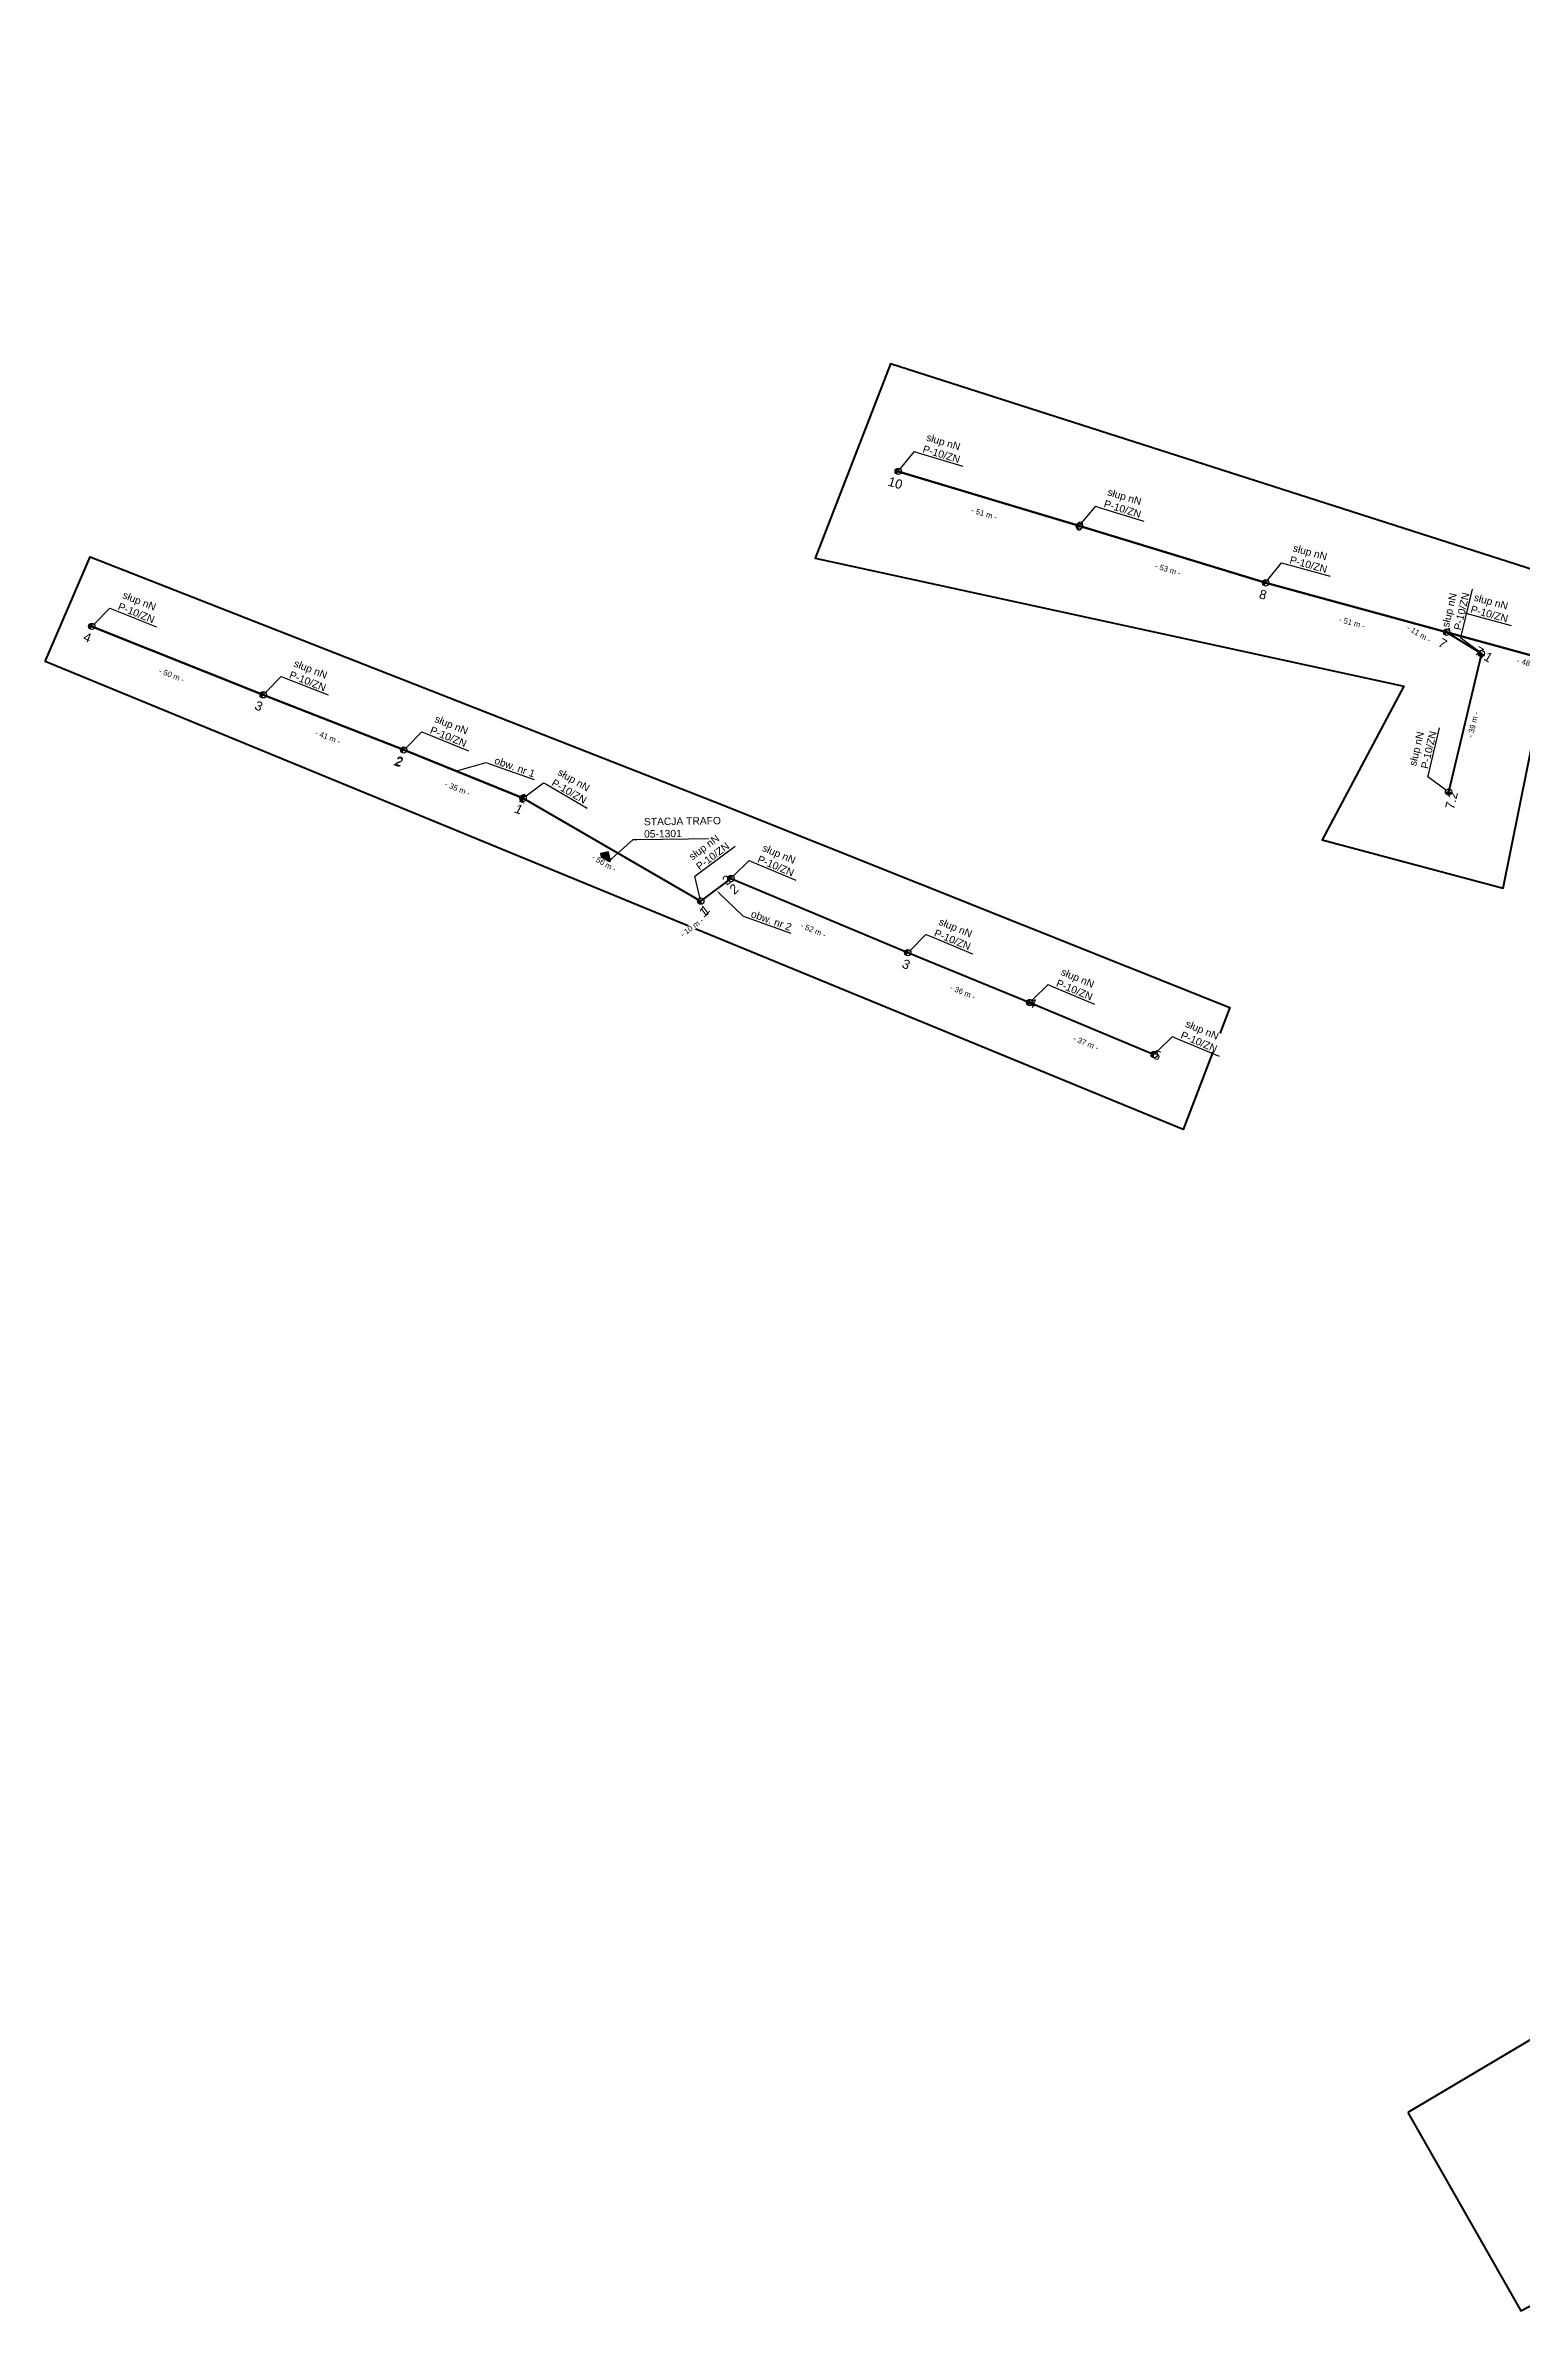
# Model space of a CAD drawing. Header units: metres. Extents: x 7531723 to 15066081, y 5784574 to 11569750.
# Drawn here: x 7533693 to 7534095, y 5784790 to 5785406 of the extents above; entities that cross this region are included whole.
import ezdxf
from ezdxf import colors
from ezdxf.entities.mleader import LeaderData, LeaderLine
from ezdxf.enums import TextEntityAlignment as Align
from ezdxf.math import Vec2, Vec3

# ---------------------------------------------------------------- set-up
doc = ezdxf.new("R2010")
doc.units = ezdxf.units.M
for name, color, linetype, lineweight in [('!tele', 30, 'Continuous', 40), ('!trafo', 6, 'Continuous', 50), ('_MM LINIA Sn', 40, 'Continuous', 30), ('_numery', 7, 'Continuous', 40)]:
    doc.layers.add(name, color=color, linetype=linetype, lineweight=lineweight)
for name, color, linetype in [('!wymiary', 7, 'Continuous'), ('_MM opisy', 7, 'Continuous'), ('_MM slupy', 5, 'Continuous'), ('_mm trafo', 3, 'Continuous'), ('_numery_05-0244_1', 7, 'Continuous'), ('_numery_05-1301_1', 7, 'Continuous'), ('_numery_05-1301_2', 7, 'Continuous')]:
    doc.layers.add(name, color=color, linetype=linetype)
for name, color, linetype, lineweight, plot in [('_arkusze model', 7, 'Continuous', 50, False), ('_kontrola_05-0244_1', 1, 'Continuous', 50, False), ('_kontrola_05-1301_1', 250, 'Continuous', 50, False), ('_kontrola_05-1301_2', 170, 'Continuous', 50, False)]:
    doc.layers.add(name, color=color, linetype=linetype, lineweight=lineweight, plot=plot)
doc.layers.get('0').off()
doc.styles.get("Standard").update_dxf_attribs({"font": 'arial.ttf'})
doc.dimstyles.new('opis linie', dxfattribs={"dimtxt": 1.5, "dimasz": 2.5, "dimexe": 1.25, "dimexo": 0.625, "dimgap": 2.5, "dimtad": 4, "dimdec": 0, "dimtxsty": 'Standard', "dimcen": 2.5, "dimse1": 1, "dimse2": 1, "dimsd1": 1, "dimsd2": 1, "dimclrt": 256, "dimazin": 3, "dimtfac": 1, "dimtdec": 0, "dimtmove": 0, "dimatfit": 3, "dimtfill": 1})

# ---------------------------------------------------------------- blocks, each defined once
blk = doc.blocks.new('trafo')
at = {"layer": '_mm trafo'}
h = blk.add_hatch(color=256, dxfattribs=at)
h.dxf.hatch_style = 1
h.paths.add_polyline_path([(-1.15, 1.02), (-0.52, -1.51), (1.64, -0.96), (1.01, 1.59)])
at = {"layer": '_MM LINIA Sn', "color": 2, "lineweight": 60}
for p, q in [((0.58, 0.02), (-0.43, 0.9)), ((-0.32, -0.23), (0.58, 0.02)), ((0.58, -0.92), (-0.32, -0.23)), ((0.55, -0.72), (0.41, -0.9)), ((0.41, -0.9), (0.58, -0.92)), ((0.58, -0.92), (0.55, -0.72))]:
    blk.add_line(p, q, dxfattribs=at)
at = {"layer": '_mm trafo', "flags": 128}
blk.add_lwpolyline([(-0.52, -1.52), (1.64, -0.96), (0.98, 1.58), (-1.17, 0.99), (-0.52, -1.52)], close=True, dxfattribs=at)
blk = doc.blocks.new('ZN')
at = {"layer": '_MM slupy', "transparency": 33554687}
h = blk.add_hatch(color=256, dxfattribs=at)
h.dxf.hatch_style = 1
h.paths.add_polyline_path([(0, -0.86), (0, 0.86, 1)])
at = {"layer": '_MM slupy'}
blk.add_circle((0, 0), 0.857, dxfattribs=at)
blk = doc.blocks.new('*D44')
at = {"layer": 'Defpoints', "color": 0}
for p in [(7534073.99, 5785246.16), (7534120.54, 5785233.4), (7534120.81, 5785234.37)]:
    blk.add_point(p, dxfattribs=at)
at = {"layer": '!wymiary', "insert": (7534096.67, 5785237.6), "char_height": 1.5, "attachment_point": 5, "rotation": 344.67419, "bg_fill": 3, "box_fill_scale": 1.1, "bg_fill_color": 9, "bg_fill_true_color": 13158600, "bg_fill_transparency": 0}
blk.add_mtext('\\A1;- 48 m -', dxfattribs=at)
blk = doc.blocks.new('*D80')
at = {"layer": 'Defpoints', "color": 0}
for p in [(7533924.87, 5785289.88), (7533974.11, 5785275.03), (7533973.82, 5785274.07)]:
    blk.add_point(p, dxfattribs=at)
at = {"layer": '!wymiary', "insert": (7533948.26, 5785278.37), "char_height": 1.5, "attachment_point": 5, "rotation": 343.21688, "bg_fill": 3, "box_fill_scale": 1.1, "bg_fill_color": 9, "bg_fill_true_color": 13158600, "bg_fill_transparency": 0}
blk.add_mtext('\\A1;- 51 m -', dxfattribs=at)
blk = doc.blocks.new('*D81')
at = {"layer": 'Defpoints', "color": 0}
for p in [(7533974.11, 5785275.03), (7534024.52, 5785258.6), (7534024.81, 5785259.56)]:
    blk.add_point(p, dxfattribs=at)
at = {"layer": '!wymiary', "insert": (7533998.22, 5785263.22), "char_height": 1.5, "attachment_point": 5, "rotation": 343.03117, "bg_fill": 3, "box_fill_scale": 1.1, "bg_fill_color": 9, "bg_fill_true_color": 13158600, "bg_fill_transparency": 0}
blk.add_mtext('\\A1;- 53 m -', dxfattribs=at)
blk = doc.blocks.new('*D82')
at = {"layer": 'Defpoints', "color": 0}
for p in [(7534024.81, 5785259.56), (7534073.73, 5785245.2), (7534073.99, 5785246.16)]:
    blk.add_point(p, dxfattribs=at)
at = {"layer": '!wymiary', "insert": (7534048.28, 5785248.74), "char_height": 1.5, "attachment_point": 5, "rotation": 344.75701, "bg_fill": 3, "box_fill_scale": 1.1, "bg_fill_color": 9, "bg_fill_true_color": 13158600, "bg_fill_transparency": 0}
blk.add_mtext('\\A1;- 51 m -', dxfattribs=at)
blk = doc.blocks.new('*D83')
at = {"layer": 'Defpoints', "color": 0}
for p in [(7534073.99, 5785246.16), (7534082.94, 5785239.53), (7534083.46, 5785240.38)]:
    blk.add_point(p, dxfattribs=at)
at = {"layer": '!wymiary', "insert": (7534066.46, 5785245.77), "char_height": 1.5, "attachment_point": 5, "rotation": 328.60472, "bg_fill": 3, "box_fill_scale": 1.1, "bg_fill_color": 9, "bg_fill_true_color": 13158600, "bg_fill_transparency": 0}
blk.add_mtext('\\A1;- 11 m -', dxfattribs=at)
blk = doc.blocks.new('*D84')
at = {"layer": 'Defpoints', "color": 0}
for p in [(7534083.46, 5785240.38), (7534073.55, 5785202.94), (7534074.53, 5785202.71)]:
    blk.add_point(p, dxfattribs=at)
at = {"layer": '!wymiary', "insert": (7534081.2, 5785221.02), "char_height": 1.5, "attachment_point": 5, "rotation": 76.6644, "bg_fill": 3, "box_fill_scale": 1.1, "bg_fill_color": 9, "bg_fill_true_color": 13158600, "bg_fill_transparency": 0}
blk.add_mtext('\\A1;- 39 m -', dxfattribs=at)
blk = doc.blocks.new('*D85')
at = {"layer": 'Defpoints', "color": 0}
for p in [(7533705.59, 5785247.75), (7533751.83, 5785228.2), (7533752.2, 5785229.13)]:
    blk.add_point(p, dxfattribs=at)
at = {"layer": '!wymiary', "insert": (7533727.31, 5785234.48), "char_height": 1.5, "attachment_point": 5, "rotation": 338.22403, "bg_fill": 3, "box_fill_scale": 1.1, "bg_fill_color": 9, "bg_fill_true_color": 13158600, "bg_fill_transparency": 0}
blk.add_mtext('\\A1;- 50 m -', dxfattribs=at)
blk = doc.blocks.new('*D86')
at = {"layer": 'Defpoints', "color": 0}
for p in [(7533752.2, 5785229.13), (7533790.05, 5785213.21), (7533790.42, 5785214.14)]:
    blk.add_point(p, dxfattribs=at)
at = {"layer": '!wymiary', "insert": (7533769.76, 5785217.68), "char_height": 1.5, "attachment_point": 5, "rotation": 338.58474, "bg_fill": 3, "box_fill_scale": 1.1, "bg_fill_color": 9, "bg_fill_true_color": 13158600, "bg_fill_transparency": 0}
blk.add_mtext('\\A1;- 41 m -', dxfattribs=at)
blk = doc.blocks.new('*D87')
at = {"layer": 'Defpoints', "color": 0}
for p in [(7533790.42, 5785214.14), (7533822.88, 5785201.03), (7533822.51, 5785200.1)]:
    blk.add_point(p, dxfattribs=at)
at = {"layer": '!wymiary', "insert": (7533805.05, 5785203.63), "char_height": 1.5, "attachment_point": 5, "rotation": 338.00712, "bg_fill": 3, "box_fill_scale": 1.1, "bg_fill_color": 9, "bg_fill_true_color": 13158600, "bg_fill_transparency": 0}
blk.add_mtext('\\A1;- 35 m -', dxfattribs=at)
blk = doc.blocks.new('*D88')
at = {"layer": 'Defpoints', "color": 0}
for p in [(7533822.88, 5785201.03), (7533870.69, 5785172.19), (7533871.19, 5785173.06)]:
    blk.add_point(p, dxfattribs=at)
at = {"layer": '!wymiary', "insert": (7533844.9, 5785183.35), "char_height": 1.5, "attachment_point": 5, "rotation": 329.93048, "bg_fill": 3, "box_fill_scale": 1.1, "bg_fill_color": 9, "bg_fill_true_color": 13158600, "bg_fill_transparency": 0}
blk.add_mtext('\\A1;- 56 m -', dxfattribs=at)
blk = doc.blocks.new('*D89')
at = {"layer": 'Defpoints', "color": 0}
for p in [(7533879.41, 5785179.19), (7533880.01, 5785178.39), (7533871.19, 5785173.06)]:
    blk.add_point(p, dxfattribs=at)
at = {"layer": '!wymiary', "insert": (7533868.75, 5785165.92), "char_height": 1.5, "attachment_point": 5, "rotation": 36.71344, "bg_fill": 3, "box_fill_scale": 1.1, "bg_fill_color": 9, "bg_fill_true_color": 13158600, "bg_fill_transparency": 0}
blk.add_mtext('\\A1;- 10 m -', dxfattribs=at)
blk = doc.blocks.new('*D90')
at = {"layer": 'Defpoints', "color": 0}
for p in [(7533879.41, 5785179.19), (7533927.09, 5785158.13), (7533927.48, 5785159.05)]:
    blk.add_point(p, dxfattribs=at)
at = {"layer": '!wymiary', "insert": (7533901.8, 5785165.19), "char_height": 1.5, "attachment_point": 5, "rotation": 337.26766, "bg_fill": 3, "box_fill_scale": 1.1, "bg_fill_color": 9, "bg_fill_true_color": 13158600, "bg_fill_transparency": 0}
blk.add_mtext('\\A1;- 52 m -', dxfattribs=at)
blk = doc.blocks.new('*D91')
at = {"layer": 'Defpoints', "color": 0}
for p in [(7533927.48, 5785159.05), (7533960.64, 5785145.48), (7533960.26, 5785144.55)]:
    blk.add_point(p, dxfattribs=at)
at = {"layer": '!wymiary', "insert": (7533942.44, 5785148.32), "char_height": 1.5, "attachment_point": 5, "rotation": 337.74425, "bg_fill": 3, "box_fill_scale": 1.1, "bg_fill_color": 9, "bg_fill_true_color": 13158600, "bg_fill_transparency": 0}
blk.add_mtext('\\A1;- 36 m -', dxfattribs=at)
blk = doc.blocks.new('*D92')
at = {"layer": 'Defpoints', "color": 0}
for p in [(7533960.64, 5785145.48), (7533994.1, 5785130.43), (7533994.49, 5785131.35)]:
    blk.add_point(p, dxfattribs=at)
at = {"layer": '!wymiary', "insert": (7533975.92, 5785134.48), "char_height": 1.5, "attachment_point": 5, "rotation": 337.34289, "bg_fill": 3, "box_fill_scale": 1.1, "bg_fill_color": 9, "bg_fill_true_color": 13158600, "bg_fill_transparency": 0}
blk.add_mtext('\\A1;- 37 m -', dxfattribs=at)
blk = doc.blocks.new('q')
at = {"layer": '_MM slupy'}
blk.add_blockref('ZN', (0, 0), dxfattribs=at)
at = {"layer": '_MM opisy'}
ml = blk.add_multileader_mtext('Standard', dxfattribs=at)
ml.set_content('\\pxql;słup nN\\PP-10/ZN', color=256)
ml.set_leader_properties()
ml.build(insert=Vec2(0, 0))
ml.multileader.update_dxf_attribs({"has_text_frame": 1, "text_left_attachment_type": 5, "text_right_attachment_type": 5, "dogleg_length": 1, "arrow_head_size": 1})
ctx = ml.context
ctx.base_point, ctx.char_height, ctx.arrow_head_size, ctx.landing_gap_size, ctx.plane_origin = Vec3(3.71, 6.41), 2, 1, 1, Vec3(1.72, -1.42)
ctx.left_attachment, ctx.right_attachment = 5, 5
notes = []
notes.append((ctx, [(0, (1, 1, 0), (2.71, 6.41), (1, 0), 1, [(0, [(0, 0), (2.71, 6.41)], 0, [])])]))
ctx.mtext.insert, ctx.mtext.flow_direction = Vec3(4.71, 12.21), 5
ctx.mtext.has_bg_fill, ctx.mtext.bg_color, ctx.mtext.bg_scale_factor, ctx.mtext.bg_transparency, ctx.mtext.use_window_bg_color = 1, -1023410175, 1, 0, 1
for ctx, leaders in notes:
    for number, flags, end, landing, length, lines in leaders:
        leader = LeaderData()
        leader.index, (leader.has_last_leader_line, leader.has_dogleg_vector, leader.attachment_direction) = number, flags
        leader.last_leader_point, leader.dogleg_vector, leader.dogleg_length = Vec3(end), Vec3(landing), length
        for number, points, colour, breaks in lines:
            line = LeaderLine()
            line.index, line.vertices, line.color, line.breaks = number, Vec3.list(points), colors.encode_raw_color(colour), breaks
            leader.lines.append(line)
        ctx.leaders.append(leader)

msp = doc.modelspace()

# ---------------------------------------------------------------- linework, layer by layer
at = {"layer": '!tele'}
for points in [[(7533924.87, 5785289.88), (7533974.11, 5785275.03), (7534024.81, 5785259.56), (7534073.99, 5785246.16), (7534083.46, 5785240.38), (7534074.53, 5785202.71)], [(7533705.59, 5785247.75), (7533752.2, 5785229.13), (7533790.42, 5785214.14), (7533822.88, 5785201.03), (7533871.19, 5785173.06), (7533879.41, 5785179.19), (7533927.48, 5785159.05), (7533960.64, 5785145.48), (7533994.49, 5785131.35)]]:
    msp.add_lwpolyline(points, dxfattribs=at)
at = {"layer": '!tele', "elevation": 140.78}
msp.add_lwpolyline([(7534073.99, 5785246.16), (7534120.54, 5785233.4), (7534163.79, 5785233.78), (7534189.89, 5785234.01), (7534216.83, 5785233.11), (7534262.27, 5785213.49), (7534307.79, 5785192.51), (7534314.31, 5785182.63), (7534332.43, 5785181.24), (7534352.37, 5785171.93), (7534398.51, 5785150.8), (7534420.71, 5785140.49), (7534443.51, 5785130.22), (7534487.93, 5785108.4), (7534534.1, 5785088.3), (7534578.45, 5785069.17), (7534624.98, 5785049.13), (7534637.37, 5785047.79)], dxfattribs=at)
at = {"layer": '!trafo'}
for points in [[(7534063.44, 5784843.77), (7534094.16, 5784789.89), (7534227.75, 5784859.2), (7534309.11, 5785044.02), (7534338.24, 5785149.48), (7534627.47, 5785028.46), (7534635.59, 5785064.87), (7534351.5, 5785192.14), (7534404.24, 5785396.9), (7534370.65, 5785405.69), (7534322.94, 5785205.43), (7534243.84, 5785250.63), (7534128.64, 5785253.14), (7533922.74, 5785319.06), (7533902.33, 5785266.32), (7534062.41, 5785231.48), (7534040.13, 5785189.74), (7534089.41, 5785176.55), (7534098.2, 5785220.18), (7534286.53, 5785174.36), (7534272.53, 5785084.36), (7534198.2, 5784923.65)], [(7533692.94, 5785238.15), (7533705.12, 5785266.61), (7533875.01, 5785200.01), (7534015.08, 5785144.1), (7534002.33, 5785110.95)]]:
    msp.add_lwpolyline(points, close=True, dxfattribs=at)

# ---------------------------------------------------------------- block references
at = {"layer": '_arkusze model', "rotation": 357.3066721443945}
msp.add_blockref('trafo', (7533845, 5785184.95), dxfattribs=at)

# ---------------------------------------------------------------- next in the draw order: block references
for p, rotation in [((7533924.87, 5785289.88), 343.2168817967119), ((7533974.11, 5785275.03), 343.0311709947621), ((7534024.81, 5785259.56), 344.7570076790107), ((7533705.59, 5785247.75), 338.2240279811688), ((7534073.99, 5785246.16, 140.78), 344.6741929722525), ((7533752.2, 5785229.13), 338.5847376948709), ((7533790.42, 5785214.14), 338.0071190169576), ((7534074.53, 5785202.71), 76.6644029925464), ((7533927.48, 5785159.05), 337.7442487228378), ((7533960.64, 5785145.48), 337.342887092329), ((7533994.49, 5785131.35), 337.342887092329)]:
    msp.add_blockref('q', p, dxfattribs=dict(rotation=rotation))

# ---------------------------------------------------------------- next in the draw order: leaders
at = {"layer": '_mm trafo', "color": 3}
ml = msp.add_multileader_mtext('Standard', dxfattribs=at)
ml.set_content('STACJA TRAFO\\P05-1301', color=3)
ml.set_leader_properties()
ml.build(insert=Vec2(0, 0))
ml.multileader.update_dxf_attribs({"has_text_frame": 1, "text_left_attachment_type": 5, "text_right_attachment_type": 5, "dogleg_length": 1, "arrow_head_size": 1.5})
ctx = ml.context
ctx.base_point, ctx.char_height, ctx.arrow_head_size, ctx.plane_origin, ctx.plane_x_axis, ctx.plane_y_axis = Vec3(7533853.79, 5785189.8), 2, 1.5, Vec3(7533849.13, 5785152.86), Vec3(0.999891, 0.014731), Vec3(-0.014731, 0.999891)
ctx.left_attachment, ctx.right_attachment, ctx.attachment_type = 5, 5, 2
notes = []
notes.append((ctx, [(0, (1, 1, 0), (7533852.79, 5785189.79), (0.999891, 0.014731), 1, [(0, [(7533845.9, 5785183.66)], 0, [])])]))
ctx.mtext.insert, ctx.mtext.text_direction, ctx.mtext.rotation, ctx.mtext.flow_direction = Vec3(7533855.7, 5785195.65), Vec3(0.999891, 0.014731), 6.129723, 5
ctx.mtext.has_bg_fill, ctx.mtext.bg_color, ctx.mtext.bg_scale_factor, ctx.mtext.bg_transparency, ctx.mtext.use_window_bg_color = 1, -1073741824, 1, 0, 1
for ctx, leaders in notes:
    for number, flags, end, landing, length, lines in leaders:
        leader = LeaderData()
        leader.index, (leader.has_last_leader_line, leader.has_dogleg_vector, leader.attachment_direction) = number, flags
        leader.last_leader_point, leader.dogleg_vector, leader.dogleg_length = Vec3(end), Vec3(landing), length
        for number, points, colour, breaks in lines:
            line = LeaderLine()
            line.index, line.vertices, line.color, line.breaks = number, Vec3.list(points), colors.encode_raw_color(colour), breaks
            leader.lines.append(line)
        ctx.leaders.append(leader)

# ---------------------------------------------------------------- next in the draw order: block references
for p, rotation in [((7534083.46, 5785240.38), 76.6644029925464), ((7533822.88, 5785201.03), 329.930482163947), ((7533871.19, 5785173.06), 36.71344379442815)]:
    msp.add_blockref('q', p, dxfattribs=dict(rotation=rotation))

# ---------------------------------------------------------------- next in the draw order: dimensions: what is measured, and where the dimension line sits
at = {"layer": '!wymiary'}
for p1, p2, picture, middle in [((7533924.87, 5785289.88), (7533974.11, 5785275.03), '*D80', (7533948.26, 5785278.37)), ((7533705.59, 5785247.75), (7533752.2, 5785229.13), '*D85', (7533727.31, 5785234.48))]:
    dim = msp.add_aligned_dim(p1=p1, p2=p2, distance=-1, dimstyle='opis linie', dxfattribs=at)
    dim.commit()
    dim.dimension.update_dxf_attribs({"geometry": picture, "text_midpoint": middle})

# ---------------------------------------------------------------- next in the draw order: block references
at = {"rotation": 337.2676645126586}
msp.add_blockref('q', (7533879.41, 5785179.19), dxfattribs=at)

# ---------------------------------------------------------------- next in the draw order: texts
at = {"layer": '_numery_05-0244_1', "color": 7}
msp.add_text('10', height=2.5, rotation=-16.78312, dxfattribs=at).set_placement((7533924.46, 5785287.92), align=Align.TOP_CENTER)
at = {"layer": '_numery_05-1301_1', "color": 7}
msp.add_text('4', height=2.5, rotation=-21.77597, dxfattribs=at).set_placement((7533704.85, 5785245.89), align=Align.TOP_CENTER)

# ---------------------------------------------------------------- next in the draw order: dimensions: what is measured, and where the dimension line sits
at = {"layer": '!wymiary'}
for p1, p2, distance, picture, middle in [((7533974.11, 5785275.03), (7534024.81, 5785259.56), -1, '*D81', (7533998.22, 5785263.22)), ((7534073.99, 5785246.16), (7534120.54, 5785233.4), 1, '*D44', (7534096.67, 5785237.6)), ((7533752.2, 5785229.13), (7533790.42, 5785214.14), -1, '*D86', (7533769.76, 5785217.68))]:
    dim = msp.add_aligned_dim(p1=p1, p2=p2, distance=distance, dimstyle='opis linie', dxfattribs=at)
    dim.commit()
    dim.dimension.update_dxf_attribs({"geometry": picture, "text_midpoint": middle})

# ---------------------------------------------------------------- next in the draw order: linework, layer by layer
at = {"layer": '_kontrola_05-0244_1', "color": 1}
msp.add_lwpolyline([(7533974.11, 5785275.03), (7533924.87, 5785289.88)], dxfattribs=at)
at = {"layer": '_kontrola_05-1301_1', "color": 250}
msp.add_lwpolyline([(7533752.2, 5785229.13), (7533705.59, 5785247.75)], dxfattribs=at)

# ---------------------------------------------------------------- next in the draw order: texts
at = {"layer": '_numery_05-0244_1', "color": 7}
msp.add_text('9', height=2.5, rotation=343.21688, dxfattribs=at).set_placement((7533973.7, 5785273.07), align=Align.BOTTOM_CENTER)
at = {"layer": '_numery_05-1301_1', "color": 7}
msp.add_text('3', height=2.5, rotation=-21.41526, dxfattribs=at).set_placement((7533751.46, 5785227.27), align=Align.TOP_CENTER)

# ---------------------------------------------------------------- next in the draw order: dimensions: what is measured, and where the dimension line sits
at = {"layer": '!wymiary'}
for p1, p2, picture, middle in [((7534024.81, 5785259.56), (7534073.99, 5785246.16), '*D82', (7534048.28, 5785248.74)), ((7533790.42, 5785214.14), (7533822.88, 5785201.03), '*D87', (7533805.05, 5785203.63))]:
    dim = msp.add_aligned_dim(p1=p1, p2=p2, distance=-1, dimstyle='opis linie', dxfattribs=at)
    dim.commit()
    dim.dimension.update_dxf_attribs({"geometry": picture, "text_midpoint": middle})

# ---------------------------------------------------------------- next in the draw order: linework, layer by layer
at = {"layer": '_kontrola_05-0244_1', "color": 1}
msp.add_lwpolyline([(7534024.81, 5785259.56), (7533974.11, 5785275.03)], dxfattribs=at)
at = {"layer": '_kontrola_05-1301_1', "color": 250}
msp.add_lwpolyline([(7533790.42, 5785214.14), (7533752.2, 5785229.13)], dxfattribs=at)

# ---------------------------------------------------------------- next in the draw order: texts
at = {"layer": '_numery', "oblique": 10}
msp.add_text('2', height=2.5, rotation=343.04183, dxfattribs=at).set_placement((7533787.5, 5785210.04))
at = {"layer": '_numery_05-0244_1', "color": 7}
msp.add_text('8', height=2.5, rotation=-15.24299, dxfattribs=at).set_placement((7534024.4, 5785257.6), align=Align.TOP_CENTER)
at = {"layer": '_numery_05-1301_1', "color": 7}
msp.add_text('2', height=2.5, rotation=-21.99288, dxfattribs=at).set_placement((7533789.68, 5785212.28), align=Align.TOP_CENTER)

# ---------------------------------------------------------------- next in the draw order: dimensions: what is measured, and where the dimension line sits
at = {"layer": '!wymiary'}
for p1, p2, picture, middle in [((7534073.99, 5785246.16), (7534083.46, 5785240.38), '*D83', (7534066.46, 5785245.77)), ((7533822.88, 5785201.03), (7533871.19, 5785173.06), '*D88', (7533844.9, 5785183.35))]:
    dim = msp.add_aligned_dim(p1=p1, p2=p2, distance=-1, dimstyle='opis linie', dxfattribs=at)
    dim.commit()
    dim.dimension.update_dxf_attribs({"geometry": picture, "text_midpoint": middle})

# ---------------------------------------------------------------- next in the draw order: linework, layer by layer
at = {"layer": '_kontrola_05-0244_1', "color": 1}
msp.add_lwpolyline([(7534073.99, 5785246.16), (7534024.81, 5785259.56)], dxfattribs=at)

# ---------------------------------------------------------------- next in the draw order: texts
at = {"layer": '_numery', "oblique": 10}
msp.add_text('1', height=2.5, rotation=343.04183, dxfattribs=at).set_placement((7533820.21, 5785197.2))

# ---------------------------------------------------------------- next in the draw order: dimensions: what is measured, and where the dimension line sits
at = {"layer": '!wymiary'}
for p1, p2, picture, middle in [((7534083.46, 5785240.38), (7534074.53, 5785202.71), '*D84', (7534081.2, 5785221.02)), ((7533871.19, 5785173.06), (7533879.41, 5785179.19), '*D89', (7533868.75, 5785165.92))]:
    dim = msp.add_aligned_dim(p1=p1, p2=p2, distance=-1, dimstyle='opis linie', dxfattribs=at)
    dim.commit()
    dim.dimension.update_dxf_attribs({"geometry": picture, "text_midpoint": middle})

# ---------------------------------------------------------------- next in the draw order: linework, layer by layer
at = {"layer": '_kontrola_05-0244_1', "color": 1}
for points in [[(7534120.54, 5785233.4), (7534073.99, 5785246.16)], [(7534073.99, 5785246.16), (7534083.46, 5785240.38)], [(7534083.46, 5785240.38), (7534074.53, 5785202.71)]]:
    msp.add_lwpolyline(points, dxfattribs=at)

# ---------------------------------------------------------------- next in the draw order: texts
at = {"layer": '_numery', "oblique": 10}
msp.add_text('1', height=2.5, rotation=46.47677, dxfattribs=at).set_placement((7533872.44, 5785168.95))
at = {"layer": '_numery_05-0244_1', "color": 7}
for s, rotation, p in [('7', -31.39528, (7534073.58, 5785244.2)), ('7.2', 76.6644, (7534074.12, 5785200.75))]:
    msp.add_text(s, height=2.5, rotation=rotation, dxfattribs=at).set_placement(p, align=Align.TOP_CENTER)
msp.add_text('7.1', height=2.5, rotation=328.60472, dxfattribs=at).set_placement((7534083.05, 5785238.43), align=Align.BOTTOM_CENTER)

# ---------------------------------------------------------------- next in the draw order: dimensions: what is measured, and where the dimension line sits
at = {"layer": '!wymiary'}
dim = msp.add_aligned_dim(p1=(7533879.41, 5785179.19), p2=(7533927.48, 5785159.05), distance=-1, dimstyle='opis linie', dxfattribs=at)
dim.commit()
dim.dimension.update_dxf_attribs({"geometry": '*D90', "text_midpoint": (7533901.8, 5785165.19)})

# ---------------------------------------------------------------- next in the draw order: leaders
at = {"layer": '_MM opisy', "color": 1}
ml = msp.add_multileader_mtext('Standard', dxfattribs=at)
ml.set_content('\\pxql;obw. nr 1', color=1)
ml.set_leader_properties()
ml.build(insert=Vec2(0, 0))
ml.multileader.update_dxf_attribs({"has_text_frame": 1, "text_left_attachment_type": 5, "text_right_attachment_type": 5, "dogleg_length": 1, "arrow_head_size": 1})
ctx = ml.context
ctx.base_point, ctx.char_height, ctx.arrow_head_size, ctx.landing_gap_size, ctx.plane_origin, ctx.plane_x_axis, ctx.plane_y_axis = Vec3(7533813.77, 5785210.41), 2, 1, 1, Vec3(7533803.61, 5785192.18), Vec3(0.942055, -0.335458), Vec3(0.335458, 0.942055)
ctx.left_attachment, ctx.right_attachment = 5, 5
notes = []
notes.append((ctx, [(0, (1, 1, 0), (7533812.82, 5785210.75), (0.942055, -0.335458), 1, [(0, [(7533804.16, 5785208.29)], 0, [])])]))
ctx.mtext.insert, ctx.mtext.text_direction, ctx.mtext.flow_direction = Vec3(7533815.53, 5785212.38), Vec3(0.942055, -0.335458), 5
ctx.mtext.has_bg_fill, ctx.mtext.bg_color, ctx.mtext.bg_scale_factor, ctx.mtext.bg_transparency, ctx.mtext.use_window_bg_color = 1, -1023410175, 1, 0, 1
for ctx, leaders in notes:
    for number, flags, end, landing, length, lines in leaders:
        leader = LeaderData()
        leader.index, (leader.has_last_leader_line, leader.has_dogleg_vector, leader.attachment_direction) = number, flags
        leader.last_leader_point, leader.dogleg_vector, leader.dogleg_length = Vec3(end), Vec3(landing), length
        for number, points, colour, breaks in lines:
            line = LeaderLine()
            line.index, line.vertices, line.color, line.breaks = number, Vec3.list(points), colors.encode_raw_color(colour), breaks
            leader.lines.append(line)
        ctx.leaders.append(leader)

# ---------------------------------------------------------------- next in the draw order: linework, layer by layer
at = {"layer": '_kontrola_05-1301_1', "color": 250}
msp.add_lwpolyline([(7533822.88, 5785201.03), (7533790.42, 5785214.14)], dxfattribs=at)

# ---------------------------------------------------------------- next in the draw order: texts
at = {"layer": '_numery_05-1301_1', "color": 7}
msp.add_text('1', height=2.5, rotation=338.00712, dxfattribs=at).set_placement((7533822.14, 5785199.17), align=Align.BOTTOM_CENTER)

# ---------------------------------------------------------------- next in the draw order: dimensions: what is measured, and where the dimension line sits
at = {"layer": '!wymiary'}
dim = msp.add_aligned_dim(p1=(7533927.48, 5785159.05), p2=(7533960.64, 5785145.48), distance=-1, dimstyle='opis linie', dxfattribs=at)
dim.commit()
dim.dimension.update_dxf_attribs({"geometry": '*D91', "text_midpoint": (7533942.44, 5785148.32)})

# ---------------------------------------------------------------- next in the draw order: leaders
at = {"layer": '_MM opisy', "color": 1}
ml = msp.add_multileader_mtext('Standard', dxfattribs=at)
ml.set_content('\\pxql;obw. nr 2', color=1)
ml.set_leader_properties()
ml.build(insert=Vec2(0, 0))
ml.multileader.update_dxf_attribs({"has_text_frame": 1, "text_left_attachment_type": 5, "text_right_attachment_type": 5, "dogleg_length": 1, "arrow_head_size": 1})
ctx = ml.context
ctx.base_point, ctx.char_height, ctx.arrow_head_size, ctx.landing_gap_size, ctx.plane_origin, ctx.plane_x_axis, ctx.plane_y_axis = Vec3(7533883.54, 5785168.7), 2, 1, 1, Vec3(7533874.95, 5785159.84), Vec3(0.942055, -0.335458), Vec3(0.335458, 0.942055)
ctx.left_attachment, ctx.right_attachment = 5, 5
notes = []
notes.append((ctx, [(0, (1, 1, 0), (7533882.6, 5785169.04), (0.942055, -0.335458), 1, [(0, [(7533875.5, 5785175.95)], 0, [])])]))
ctx.mtext.insert, ctx.mtext.text_direction, ctx.mtext.flow_direction = Vec3(7533885.3, 5785170.67), Vec3(0.942055, -0.335458), 5
ctx.mtext.has_bg_fill, ctx.mtext.bg_color, ctx.mtext.bg_scale_factor, ctx.mtext.bg_transparency, ctx.mtext.use_window_bg_color = 1, -1023410175, 1, 0, 1
for ctx, leaders in notes:
    for number, flags, end, landing, length, lines in leaders:
        leader = LeaderData()
        leader.index, (leader.has_last_leader_line, leader.has_dogleg_vector, leader.attachment_direction) = number, flags
        leader.last_leader_point, leader.dogleg_vector, leader.dogleg_length = Vec3(end), Vec3(landing), length
        for number, points, colour, breaks in lines:
            line = LeaderLine()
            line.index, line.vertices, line.color, line.breaks = number, Vec3.list(points), colors.encode_raw_color(colour), breaks
            leader.lines.append(line)
        ctx.leaders.append(leader)

# ---------------------------------------------------------------- next in the draw order: linework, layer by layer
at = {"layer": '_kontrola_05-1301_2', "color": 170}
for points in [[(7533871.19, 5785173.06), (7533879.41, 5785179.19)], [(7533879.41, 5785179.19), (7533927.48, 5785159.05)]]:
    msp.add_lwpolyline(points, dxfattribs=at)

# ---------------------------------------------------------------- next in the draw order: texts
at = {"layer": '_numery', "oblique": 10}
msp.add_text('2', height=2.5, rotation=46.47677, dxfattribs=at).set_placement((7533880.3, 5785174.63))
at = {"layer": '_numery_05-1301_2', "color": 7}
msp.add_text('2', height=2.5, rotation=36.71344, dxfattribs=at).set_placement((7533879.43, 5785177.19), align=Align.BOTTOM_CENTER)
for s, rotation, p in [('1', 36.71344, (7533871.21, 5785171.06)), ('3', -22.25575, (7533927.5, 5785157.05))]:
    msp.add_text(s, height=2.5, rotation=rotation, dxfattribs=at).set_placement(p, align=Align.TOP_CENTER)

# ---------------------------------------------------------------- next in the draw order: dimensions: what is measured, and where the dimension line sits
at = {"layer": '!wymiary'}
dim = msp.add_aligned_dim(p1=(7533960.64, 5785145.48), p2=(7533994.49, 5785131.35), distance=-1, dimstyle='opis linie', dxfattribs=at)
dim.commit()
dim.dimension.update_dxf_attribs({"geometry": '*D92', "text_midpoint": (7533975.92, 5785134.48)})

# ---------------------------------------------------------------- next in the draw order: linework, layer by layer
at = {"layer": '_kontrola_05-1301_2', "color": 170}
for points in [[(7533927.48, 5785159.05), (7533960.64, 5785145.48)], [(7533960.64, 5785145.48), (7533994.49, 5785131.35)]]:
    msp.add_lwpolyline(points, dxfattribs=at)

# ---------------------------------------------------------------- next in the draw order: texts
at = {"layer": '_numery_05-1301_2', "color": 7}
for s, rotation, p in [('4', 337.74425, (7533960.66, 5785143.48)), ('5', 337.34289, (7533994.51, 5785129.35))]:
    msp.add_text(s, height=2.5, rotation=rotation, dxfattribs=at).set_placement(p, align=Align.BOTTOM_CENTER)

doc.saveas('drawing.dxf')
